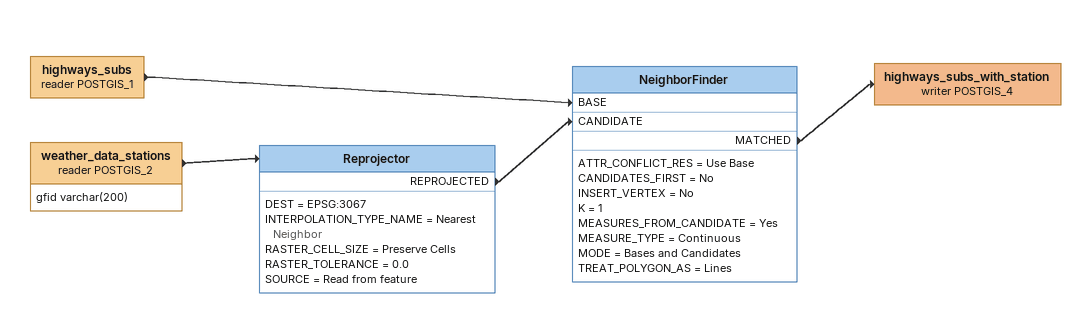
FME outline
highways_subs (reader POSTGIS_1)
    -> NeighborFinder [BASE]
weather_data_stations (reader POSTGIS_2)
    attributes: gfid varchar(200)
    -> Reprojector
Reprojector
    DEST = EPSG:3067
    INTERPOLATION_TYPE_NAME = Nearest Neighbor
    RASTER_CELL_SIZE = Preserve Cells
    RASTER_TOLERANCE = 0.0
    SOURCE = Read from feature
    REPROJECTED -> NeighborFinder [CANDIDATE]
NeighborFinder
    ATTR_CONFLICT_RES = Use Base
    CANDIDATES_FIRST = No
    INSERT_VERTEX = No
    K = 1
    MEASURES_FROM_CANDIDATE = Yes
    MEASURE_TYPE = Continuous
    MODE = Bases and Candidates
    TREAT_POLYGON_AS = Lines
    MATCHED -> highways_subs_with_station (writer POSTGIS_4)
highways_subs_with_station (writer POSTGIS_4)
